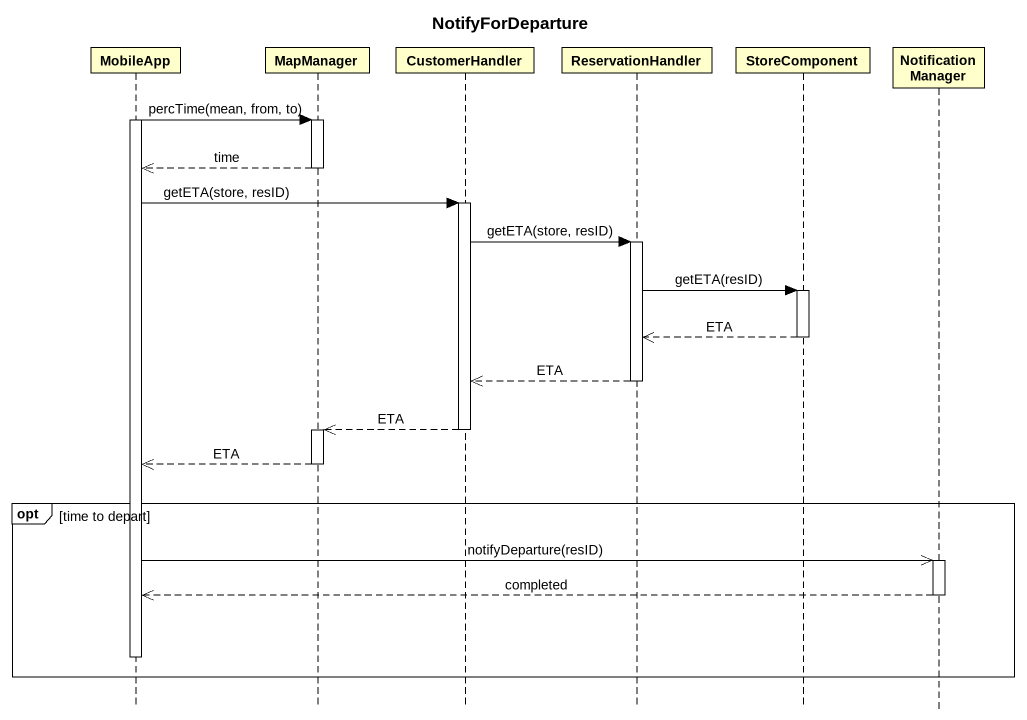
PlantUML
@startuml
title NotifyForDeparture
hide footbox
participant MobileApp
participant MapManager
participant CustomerHandler
participant ReservationHandler
participant StoreComponent
participant "Notification Manager" as Notification_Manager

activate MobileApp
MobileApp -> MapManager : percTime(mean, from, to)
activate MapManager
MapManager -->> MobileApp : time
deactivate MapManager
MobileApp -> CustomerHandler : getETA(store, resID)
activate CustomerHandler
CustomerHandler -> ReservationHandler : getETA(store, resID)
activate ReservationHandler
ReservationHandler -> StoreComponent : getETA(resID)
activate StoreComponent
StoreComponent -->> ReservationHandler : ETA
deactivate StoreComponent
ReservationHandler -->> CustomerHandler : ETA
deactivate ReservationHandler
CustomerHandler -->> MapManager : ETA
deactivate CustomerHandler
activate MapManager
MapManager -->> MobileApp : ETA
deactivate MapManager
opt time to depart
  MobileApp ->> Notification_Manager : notifyDeparture(resID)
  activate Notification_Manager
  Notification_Manager -->> MobileApp : completed
  deactivate Notification_Manager
  deactivate MobileApp
end
@enduml
